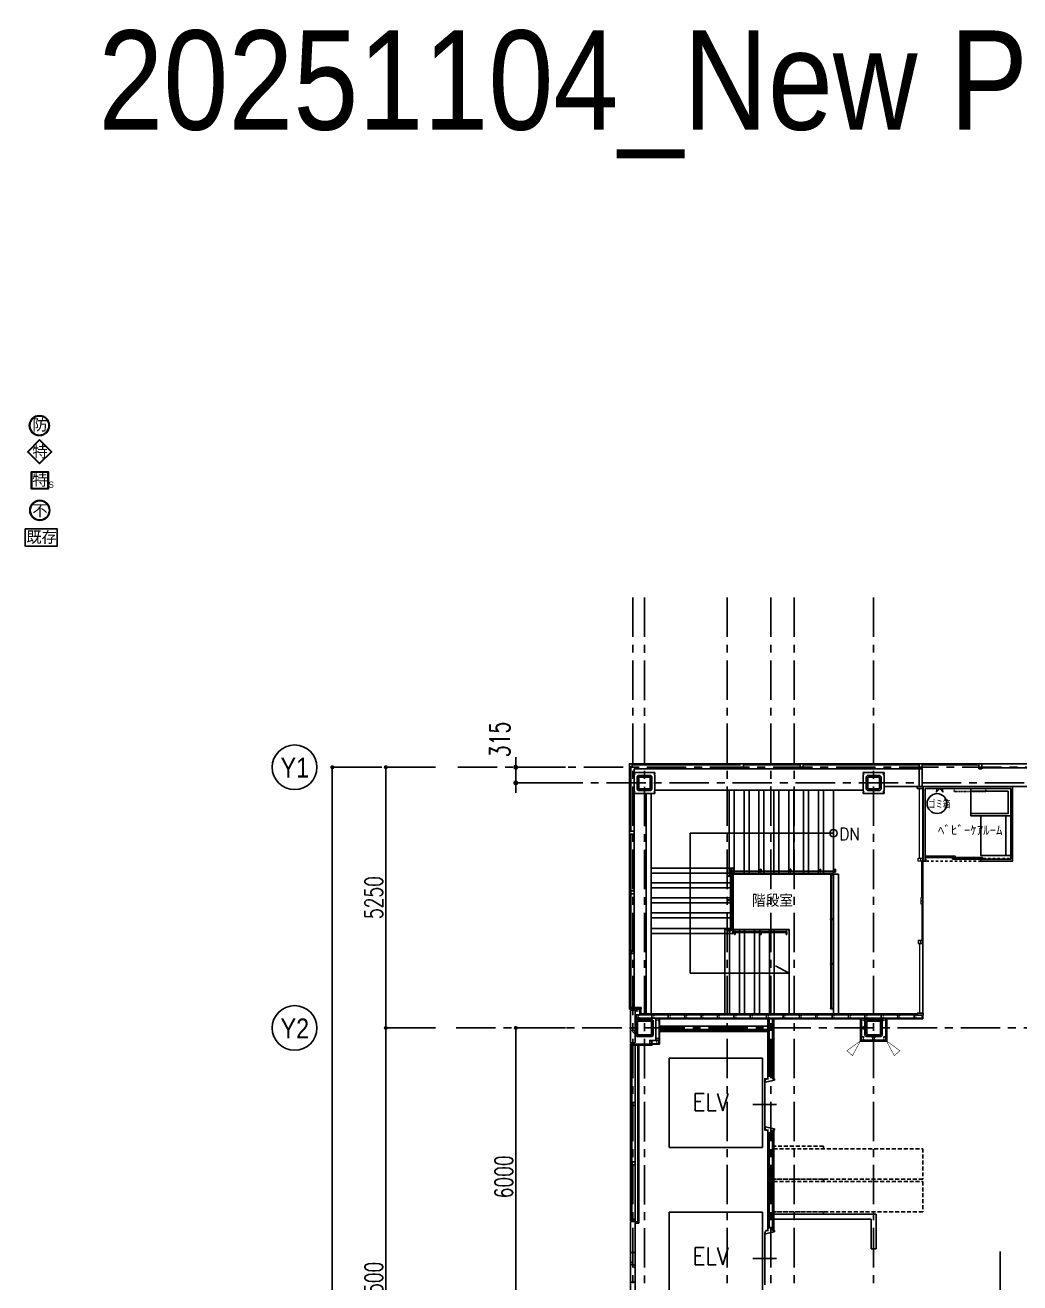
# Model space of a CAD drawing. Extents: x -119186 to 98821, y 1814 to 147180.
# Drawn here: x -1379 to 18654, y 37548 to 62880 of the extents above; entities that cross this region are included whole.
import ezdxf
from ezdxf.enums import TextEntityAlignment as Align

# ---------------------------------------------------------------- set-up
doc = ezdxf.new("R2010")
doc.units = 0
doc.header["$LTSCALE"] = 12.7
doc.header["$MEASUREMENT"] = 0
doc.header["$PDMODE"] = 1
doc.header["$PDSIZE"] = -2
for name, pattern in [('CENTER', [2, 1.25, -0.25, 0.25, -0.25]), ('DASHED1', [2.5, 1.25, -1.25]), ('HIDDEN2', [0.1875, 0.125, -0.0625])]:
    doc.linetypes.add(name, pattern=pattern)
doc.layers.get('0').update_dxf_attribs({"linetype": 'CONTINUOUS'})
doc.layers.get('DEFPOINTS').update_dxf_attribs({"color": 1, "linetype": 'CONTINUOUS'})
for name, color, linetype in [('80_SHELL_TEXT', 7, 'CONTINUOUS'), ('A_内装凡例', 7, 'CONTINUOUS'), ('A_寸法', 9, 'CONTINUOUS'), ('A_建築', 8, 'CONTINUOUS'), ('A_建築（下図）', 8, 'CONTINUOUS'), ('A_建築（什器）', 8, 'CONTINUOUS'), ('A_建築（新設・仕上げ）', 2, 'CONTINUOUS'), ('A_建築（軽鉄下地）', 8, 'CONTINUOUS'), ('A_記述', 3, 'CONTINUOUS'), ('A_通り芯', 8, 'CENTER'), ('A_通り記号', 2, 'CENTER'), ('G0-MOJI', 7, 'CONTINUOUS'), ('ZZ-OBJE', 3, 'CONTINUOUS')]:
    doc.layers.add(name, color=color, linetype=linetype)
doc.styles.add('Dim', font='simplex.shx', dxfattribs={"width": 0.7, "bigfont": 'extfont2.shx'})
doc.styles.add('ROMANS', font='romans.shx', dxfattribs={"bigfont": 'bigfont.shx'})
doc.styles.get("Standard").update_dxf_attribs({"font": 'txt', "bigfont": 'BIGFONT.SHX'})
doc.styles.add('Standard-A', font='romans.shx', dxfattribs={"bigfont": 'extfont2.shx'})
doc.styles.add('スタイル1', font='MS PGothic.ttf')
doc.styles.add('丸ゴチック', font='HGRSMP.TTF')
doc.dimstyles.new('1-200', dxfattribs={"dimscale": 200, "dimtxt": 3, "dimasz": 1, "dimexe": 1, "dimexo": 1, "dimgap": 1, "dimtad": 1, "dimdec": 0, "dimtxsty": 'Dim', "dimblk": 'DOT', "dimcen": 2.5, "dimadec": 0, "dimazin": 0, "dimtfac": 1, "dimtdec": 0, "dimtix": 1, "dimtmove": 2, "dimatfit": 3, "dimldrblk": '引出線', "dimfxl": 1, "dimlwd": -1, "dimlwe": -1, "dimarcsym": 0})

# ---------------------------------------------------------------- blocks, each defined once
blk = doc.blocks.new('_Dot')
at = {"color": 0, "linetype": 'ByBlock', "lineweight": -2}
blk.add_line((-0.5, 0), (-1, 0), dxfattribs=at)
at = {"color": 0, "linetype": 'ByBlock', "const_width": 0.5}
blk.add_lwpolyline([(-0.25, 0, 1), (0.25, 0, 1)], format="xyb", close=True, dxfattribs=at)
blk = doc.blocks.new('*D7')
at = {"layer": 'A_寸法', "color": 0, "transparency": 16777216}
for p, q in [((6884, 42683), (5884, 42683)), ((5884, 32263), (5884, 42603)), ((6884, 32183), (5884, 32183))]:
    blk.add_line(p, q, dxfattribs=at)
at = {"layer": 'DEFPOINTS', "color": 0, "transparency": 16777216}
for p in [(5884, 42683), (6884, 42683), (6884, 32183)]:
    blk.add_point(p, dxfattribs=at)
at = {"layer": 'A_寸法', "color": 0, "transparency": 16777216, "xscale": 80, "yscale": 80, "zscale": 80}
for p, rotation in [((5884, 42683), 90), ((5884, 32183), 270)]:
    blk.add_blockref('_Dot', p, dxfattribs=dict(at, rotation=rotation))
at = {"layer": 'A_寸法', "color": 0, "transparency": 16777216, "insert": (5644, 37433), "char_height": 360, "attachment_point": 5, "rotation": 90, "style": 'Dim'}
blk.add_mtext('10500', dxfattribs=at)
blk = doc.blocks.new('引出線')
at = {"color": 0, "linetype": 'ByBlock'}
for points in [[(0, 0), (-1.96, -0.4)], [(-1, 0), (0, 0)]]:
    blk.add_lwpolyline(points, dxfattribs=at)
blk = doc.blocks.new('*D8')
at = {"layer": 'A_寸法', "color": 0, "transparency": 16777216}
for p, q in [((6884, 47933), (5884, 47933)), ((5884, 47853), (5884, 42763)), ((6884, 42683), (5884, 42683))]:
    blk.add_line(p, q, dxfattribs=at)
at = {"layer": 'DEFPOINTS', "color": 0, "transparency": 16777216}
for p in [(6884, 47933), (5884, 42683), (6884, 42683)]:
    blk.add_point(p, dxfattribs=at)
at = {"layer": 'A_寸法', "color": 0, "transparency": 16777216, "xscale": 80, "yscale": 80, "zscale": 80}
for p, rotation in [((5884, 47933), 90), ((5884, 42683), 270)]:
    blk.add_blockref('_Dot', p, dxfattribs=dict(at, rotation=rotation))
at = {"layer": 'A_寸法', "color": 0, "transparency": 16777216, "insert": (5644, 45308), "char_height": 360, "attachment_point": 5, "rotation": 90, "style": 'Dim'}
blk.add_mtext('5250', dxfattribs=at)
blk = doc.blocks.new('*D9')
at = {"layer": 'A_寸法', "color": 0, "transparency": 16777216}
for p, q in [((5807, 47933), (4807, 47933)), ((4807, 47853), (4807, 21013)), ((5807, 20933), (4807, 20933))]:
    blk.add_line(p, q, dxfattribs=at)
at = {"layer": 'DEFPOINTS', "color": 0, "transparency": 16777216}
for p in [(5807, 47933), (4807, 20933), (5807, 20933)]:
    blk.add_point(p, dxfattribs=at)
at = {"layer": 'A_寸法', "color": 0, "transparency": 16777216, "xscale": 80, "yscale": 80, "zscale": 80}
for p, rotation in [((4807, 47933), 90), ((4807, 20933), 270)]:
    blk.add_blockref('_Dot', p, dxfattribs=dict(at, rotation=rotation))
at = {"layer": 'A_寸法', "color": 0, "transparency": 16777216, "insert": (4567, 34433), "char_height": 360, "attachment_point": 5, "rotation": 90, "style": 'Dim'}
blk.add_mtext('27000', dxfattribs=at)
blk = doc.blocks.new('*D10')
at = {"layer": 'A_寸法', "color": 0, "transparency": 16777216}
for p, q in [((9502, 42683), (8502, 42683)), ((8502, 36763), (8502, 42603)), ((9524, 36683), (8502, 36683))]:
    blk.add_line(p, q, dxfattribs=at)
at = {"layer": 'DEFPOINTS', "color": 0, "transparency": 16777216}
for p in [(8502, 42683), (9502, 42683), (9524, 36683)]:
    blk.add_point(p, dxfattribs=at)
at = {"layer": 'A_寸法', "color": 0, "transparency": 16777216, "xscale": 80, "yscale": 80, "zscale": 80}
for p, rotation in [((8502, 42683), 90), ((8502, 36683), 270)]:
    blk.add_blockref('_Dot', p, dxfattribs=dict(at, rotation=rotation))
at = {"layer": 'A_寸法', "color": 0, "transparency": 16777216, "insert": (8262, 39683), "char_height": 360, "attachment_point": 5, "rotation": 90, "style": 'Dim'}
blk.add_mtext('6000', dxfattribs=at)
blk = doc.blocks.new('*D11')
at = {"layer": 'A_寸法', "color": 0, "transparency": 16777216}
for p, q in [((8502, 48033), (8502, 48133)), ((9502, 47933), (8502, 47933)), ((8502, 47933), (8502, 47618)), ((9502, 47618), (8502, 47618)), ((8502, 47518), (8502, 47418))]:
    blk.add_line(p, q, dxfattribs=at)
at = {"layer": 'DEFPOINTS', "color": 0, "transparency": 16777216}
for p in [(9502, 47933), (8502, 47618), (9502, 47618)]:
    blk.add_point(p, dxfattribs=at)
at = {"layer": 'A_寸法', "color": 0, "transparency": 16777216, "xscale": 100, "yscale": 100, "zscale": 100}
for p, rotation in [((8502, 47933), 270), ((8502, 47618), 90)]:
    blk.add_blockref('_Dot', p, dxfattribs=dict(at, rotation=rotation))
at = {"layer": 'A_寸法', "color": 0, "transparency": 16777216, "insert": (8182, 48491), "char_height": 400, "attachment_point": 5, "rotation": 90, "style": 'Dim'}
blk.add_mtext('315', dxfattribs=at)

msp = doc.modelspace()

# ---------------------------------------------------------------- linework, layer by layer
at = {"layer": 'A_内装凡例', "color": 150, "true_color": 0x007fff, "const_width": 45.71}
msp.add_lwpolyline([(15969.13, 42867.64), (15969.13, 42422.64), (15449.13, 42422.64), (15449.13, 42867.64)], dxfattribs=at)
at = {"layer": 'A_内装凡例', "color": 1, "true_color": 0xff0000, "const_width": 10.29}
for points in [[(15444.74, 42422.64), (15170.16, 42223.56), (15282.97, 42124.55), (15444.74, 42422.64)], [(15964.74, 42422.64), (16239.31, 42223.56), (16126.5, 42124.55), (15964.74, 42422.64)]]:
    msp.add_lwpolyline(points, dxfattribs=at)
at = {"layer": 'A_建築', "color": 8, "lineweight": 13}
for points in [[(16634.11, 46102.67), (16634.11, 47507.64)], [(16678.1, 45302.64), (16678.1, 46042.66)], [(16678.1, 45182.66), (16678.1, 44442.64)], [(16634.11, 44382.67), (16634.11, 42977.66)]]:
    msp.add_lwpolyline(points, dxfattribs=at)
at = {"layer": 'A_建築', "color": 8, "lineweight": 25}
msp.add_lwpolyline([(16699.13, 42977.66), (16699.13, 47507.64)], dxfattribs=at)
at = {"layer": 'A_建築', "color": 8, "lineweight": 13}
for points in [[(16609.13, 46102.67), (16650.62, 46102.67), (16650.62, 46042.66), (16609.13, 46042.66)], [(16657.11, 46102.67), (16699.13, 46102.67), (16699.13, 46042.66), (16657.11, 46042.66)], [(16699.13, 45182.66), (16699.13, 45242.67), (16657.11, 45242.67), (16699.13, 45242.67), (16699.13, 45302.64), (16657.11, 45302.64), (16657.11, 45242.67), (16657.11, 45182.66)], [(16609.13, 44382.67), (16650.62, 44382.67), (16650.62, 44442.64), (16609.13, 44442.64)], [(16657.11, 44382.67), (16699.13, 44382.67), (16699.13, 44442.64), (16657.11, 44442.64)]]:
    msp.add_lwpolyline(points, close=True, dxfattribs=at)
at = {"layer": 'A_建築', "color": 8}
msp.add_arc((16709.14, 45339.06), 0.5, 90, 180, dxfattribs=at)
at = {"layer": 'A_建築（下図）', "color": 8, "linetype": 'Continuous'}
for p, q in [((58959.13, 48002.64), (10789.13, 48002.64)), ((10789.13, 43092.64), (10789.13, 48002.64)), ((10819.13, 46642.64), (10819.13, 47942.64)), ((13029.13, 47982.64), (10849.13, 47982.64)), ((14229.13, 47902.64), (10889.13, 47902.64)), ((10889.13, 47827.64), (10889.13, 47902.64)), ((13089.13, 48002.64), (13029.13, 48002.64)), ((13089.13, 47902.64), (13029.13, 47902.64)), ((13089.13, 47902.64), (13089.13, 48002.64)), ((13089.13, 47902.64), (13089.13, 48002.64)), ((14229.13, 47982.64), (13089.13, 47982.64)), ((14289.13, 48002.64), (14229.13, 48002.64)), ((14229.13, 47902.64), (14229.13, 48002.64)), ((14289.13, 47902.64), (14229.13, 47902.64)), ((14289.13, 47902.64), (14289.13, 48002.64)), ((14289.13, 47902.64), (14289.13, 48002.64)), ((16629.13, 47982.64), (14289.13, 47982.64)), ((16629.13, 47902.64), (14289.13, 47902.64)), ((16689.13, 48002.64), (16629.13, 48002.64)), ((16629.13, 47902.64), (16629.13, 48002.64)), ((16689.13, 47902.64), (16629.13, 47902.64)), ((16629.13, 47902.64), (16629.13, 47542.64)), ((16689.13, 47902.64), (16689.13, 48002.64)), ((16689.13, 47902.64), (16689.13, 48002.64)), ((17829.13, 47982.64), (16689.13, 47982.64)), ((16689.13, 47902.64), (16689.13, 47542.64)), ((17889.13, 48002.64), (17829.13, 48002.64)), ((17829.13, 47902.64), (17829.13, 48002.64)), ((17829.13, 47972.64), (17829.13, 48002.64)), ((17829.13, 47972.64), (17829.13, 48002.64)), ((17829.13, 48002.64), (17829.13, 47972.64)), ((17889.13, 47902.64), (17829.13, 47902.64)), ((17889.13, 47902.64), (17889.13, 48002.64)), ((17889.13, 47902.64), (17889.13, 48002.64)), ((20229.13, 47922.64), (17889.13, 47922.64)), ((10884.33, 47802.64), (10884.33, 47827.64)), ((11304.33, 47827.64), (10884.33, 47827.64)), ((10899.33, 47802.64), (10884.33, 47802.64)), ((10884.33, 47447.64), (10884.33, 47787.64)), ((10899.33, 47787.64), (10884.33, 47787.64)), ((10899.33, 47787.64), (10899.33, 47802.64)), ((11304.33, 47802.64), (11289.33, 47802.64)), ((11289.33, 47787.64), (11289.33, 47802.64)), ((11304.33, 47787.64), (11289.33, 47787.64)), ((11304.33, 47802.64), (11304.33, 47827.64)), ((11304.33, 47447.64), (11304.33, 47787.64)), ((15499.13, 47802.64), (15499.13, 47827.64)), ((15919.13, 47827.64), (15499.13, 47827.64)), ((15514.13, 47802.64), (15499.13, 47802.64)), ((15499.13, 47447.64), (15499.13, 47787.64)), ((15514.13, 47787.64), (15499.13, 47787.64)), ((15514.13, 47787.64), (15514.13, 47802.64)), ((15919.13, 47802.64), (15904.13, 47802.64)), ((15904.13, 47787.64), (15904.13, 47802.64)), ((15919.13, 47787.64), (15904.13, 47787.64)), ((15919.13, 47802.64), (15919.13, 47827.64)), ((15919.13, 47447.64), (15919.13, 47787.64)), ((10899.33, 47447.64), (10884.33, 47447.64)), ((10884.33, 47407.64), (10884.33, 47432.64)), ((10899.33, 47432.64), (10884.33, 47432.64)), ((11304.33, 47407.64), (10884.33, 47407.64)), ((10889.13, 43092.64), (10889.13, 47407.64)), ((10899.33, 47447.64), (10899.33, 47432.64)), ((11229.13, 47407.64), (11229.13, 42965.14)), ((11304.33, 47447.64), (11289.33, 47447.64)), ((11289.33, 47447.64), (11289.33, 47432.64)), ((11304.33, 47432.64), (11289.33, 47432.64)), ((11294.13, 47472.64), (15499.13, 47472.64)), ((11304.33, 47407.64), (11304.33, 47432.64)), ((12799.13, 45778.64), (12799.13, 47472.64)), ((13099.13, 45778.64), (13099.13, 47472.64)), ((13399.13, 45778.64), (13399.13, 47472.64)), ((13699.13, 45778.64), (13699.13, 47472.64)), ((13999.13, 45778.64), (13999.13, 47472.64)), ((14299.13, 45778.64), (14299.13, 47472.64)), ((14599.13, 45778.64), (14599.13, 47472.64)), ((14899.13, 42965.14), (14899.13, 47472.64)), ((15514.13, 47447.64), (15499.13, 47447.64)), ((15499.13, 47407.64), (15499.13, 47432.64)), ((15514.13, 47432.64), (15499.13, 47432.64)), ((15919.13, 47407.64), (15499.13, 47407.64)), ((15514.13, 47447.64), (15514.13, 47432.64)), ((15919.13, 47447.64), (15904.13, 47447.64)), ((15904.13, 47447.64), (15904.13, 47432.64)), ((15919.13, 47432.64), (15904.13, 47432.64)), ((15919.13, 47542.64), (16589.13, 47542.64)), ((15919.13, 47407.64), (15919.13, 47432.64)), ((16589.13, 47507.64), (16589.13, 47542.64)), ((16589.13, 47542.64), (16709.13, 47542.64)), ((16709.13, 47507.64), (16589.13, 47507.64)), ((16649.13, 47542.64), (16691.13, 47542.64)), ((16709.13, 47542.64), (16709.13, 47507.64)), ((16709.13, 47542.64), (22559.13, 47542.64)), ((10789.13, 46642.64), (10789.13, 46582.64)), ((10889.13, 46642.64), (10789.13, 46642.64)), ((10889.13, 46642.64), (10789.13, 46642.64)), ((10889.13, 46642.64), (10889.13, 46582.64)), ((10889.13, 46582.64), (10789.13, 46582.64)), ((10819.13, 43092.64), (10819.13, 46582.64)), ((12829.13, 45878.64), (12841.13, 45878.64)), ((12829.13, 45818.64), (12829.13, 45878.64)), ((12841.13, 45818.64), (12841.13, 45878.64)), ((13429.13, 45878.64), (13441.13, 45878.64)), ((13429.13, 45818.64), (13429.13, 45878.64)), ((13441.13, 45818.64), (13441.13, 45878.64)), ((14029.13, 45878.64), (14041.13, 45878.64)), ((14029.13, 45818.64), (14029.13, 45878.64)), ((14041.13, 45818.64), (14041.13, 45878.64)), ((14629.13, 45878.64), (14641.13, 45878.64)), ((14629.13, 45818.64), (14629.13, 45878.64)), ((14641.13, 45818.64), (14641.13, 45878.64)), ((14929.13, 45878.64), (14941.13, 45878.64)), ((14929.13, 45818.64), (14929.13, 45878.64)), ((14941.13, 45818.64), (14941.13, 45878.64)), ((12799.13, 45802.64), (11229.13, 45802.64)), ((12779.13, 45754.64), (12779.13, 45742.64)), ((12839.13, 45754.64), (12779.13, 45754.64)), ((12839.13, 45742.64), (12779.13, 45742.64)), ((12799.13, 45784.64), (14899.13, 45784.64)), ((12799.13, 45778.64), (14899.13, 45778.64)), ((12829.13, 45818.64), (12841.13, 45818.64)), ((12829.13, 45742.64), (12829.13, 44647.14)), ((12839.13, 45754.64), (12839.13, 45742.64)), ((12839.13, 45742.64), (12839.13, 44647.14)), ((13429.13, 45838.64), (12841.13, 45838.64)), ((13429.13, 45828.64), (12841.13, 45828.64)), ((12873.13, 45778.64), (12873.13, 44585.14)), ((12879.13, 45778.64), (12879.13, 44585.14)), ((13429.13, 45818.64), (13441.13, 45818.64)), ((14029.13, 45838.64), (13441.13, 45838.64)), ((14029.13, 45828.64), (13441.13, 45828.64)), ((14029.13, 45818.64), (14041.13, 45818.64)), ((14629.13, 45838.64), (14041.13, 45838.64)), ((14629.13, 45828.64), (14041.13, 45828.64)), ((14629.13, 45818.64), (14641.13, 45818.64)), ((14929.13, 45838.64), (14641.13, 45838.64)), ((14929.13, 45828.64), (14641.13, 45828.64)), ((14839.13, 45777.14), (14839.13, 45765.14)), ((14839.13, 45777.14), (14899.13, 45777.14)), ((14839.13, 45765.14), (14899.13, 45765.14)), ((14849.13, 44877.14), (14849.13, 45765.14)), ((14859.13, 44877.14), (14859.13, 45765.14)), ((14899.13, 45777.14), (14899.13, 45765.14)), ((14929.13, 45818.64), (14941.13, 45818.64)), ((10789.13, 45442.64), (10789.13, 45382.64)), ((10889.13, 45442.64), (10789.13, 45442.64)), ((10889.13, 45442.64), (10789.13, 45442.64)), ((10889.13, 45382.64), (10789.13, 45382.64)), ((10889.13, 45442.64), (10889.13, 45382.64)), ((12873.13, 45502.64), (11229.13, 45502.64)), ((12879.13, 45202.64), (11229.13, 45202.64)), ((12779.13, 45264.64), (12779.13, 45252.64)), ((12839.13, 45264.64), (12779.13, 45264.64)), ((12839.13, 45252.64), (12779.13, 45252.64)), ((12839.13, 45264.64), (12839.13, 45252.64)), ((12879.13, 44902.64), (11229.13, 44902.64)), ((14839.13, 44877.14), (14839.13, 44865.14)), ((14839.13, 44877.14), (14899.13, 44877.14)), ((14839.13, 44865.14), (14899.13, 44865.14)), ((14849.13, 43977.14), (14849.13, 44865.14)), ((14859.13, 43977.14), (14859.13, 44865.14)), ((14899.13, 44877.14), (14899.13, 44865.14)), ((12879.13, 44585.14), (11239.13, 44585.14)), ((12779.13, 44647.14), (12779.13, 44635.14)), ((12839.13, 44647.14), (12779.13, 44647.14)), ((12839.13, 44635.14), (12779.13, 44635.14)), ((12809.13, 44585.14), (12809.13, 42965.14)), ((12839.13, 44647.14), (12839.13, 44635.14)), ((12879.13, 44665.14), (14009.13, 44665.14)), ((12879.13, 44659.14), (14009.13, 44659.14)), ((12921.13, 44625.14), (12909.13, 44625.14)), ((12909.13, 44625.14), (12909.13, 44565.14)), ((12921.13, 44625.14), (12921.13, 44565.14)), ((13429.13, 44615.14), (12921.13, 44615.14)), ((13429.13, 44605.14), (12921.13, 44605.14)), ((13109.13, 44665.14), (13109.13, 42965.14)), ((13409.13, 44665.14), (13409.13, 42965.14)), ((13429.13, 44625.14), (13441.13, 44625.14)), ((13429.13, 44625.14), (13429.13, 44565.14)), ((13441.13, 44625.14), (13441.13, 44565.14)), ((13947.13, 44615.14), (13441.13, 44615.14)), ((13947.13, 44605.14), (13441.13, 44605.14)), ((13709.13, 44665.14), (13709.13, 42965.14)), ((13947.13, 44625.14), (13959.13, 44625.14)), ((13947.13, 44625.14), (13947.13, 44565.14)), ((13959.13, 44625.14), (13959.13, 44565.14)), ((14009.13, 44665.14), (14009.13, 42965.14)), ((12921.13, 44565.14), (12909.13, 44565.14)), ((13429.13, 44565.14), (13441.13, 44565.14)), ((13947.13, 44565.14), (13959.13, 44565.14)), ((10819.13, 44242.64), (10789.13, 44242.64)), ((10819.13, 44242.64), (10789.13, 44242.64)), ((10789.13, 44242.64), (10819.13, 44242.64)), ((10789.13, 44242.64), (10789.13, 44182.64)), ((10819.13, 44182.64), (10789.13, 44182.64)), ((10819.13, 44242.64), (10819.13, 44182.64)), ((10829.13, 44242.64), (10829.13, 44182.64)), ((10889.13, 44242.64), (10829.13, 44242.64)), ((10889.13, 44242.64), (10829.13, 44242.64)), ((10829.13, 44242.64), (10889.13, 44242.64)), ((10889.13, 44182.64), (10829.13, 44182.64)), ((10889.13, 44242.64), (10889.13, 44182.64)), ((14839.13, 43977.14), (14839.13, 43965.14)), ((14839.13, 43977.14), (14899.13, 43977.14)), ((14839.13, 43965.14), (14899.13, 43965.14)), ((14849.13, 43077.14), (14849.13, 43965.14)), ((14859.13, 43077.14), (14859.13, 43965.14)), ((14899.13, 43977.14), (14899.13, 43965.14)), ((10789.13, 43057.64), (10789.13, 43092.64)), ((10889.13, 43092.64), (10789.13, 43092.64)), ((10819.13, 43092.64), (10789.13, 43092.64)), ((10819.13, 43092.64), (10789.13, 43092.64)), ((10789.13, 43092.64), (10819.13, 43092.64)), ((10889.13, 43057.64), (10889.13, 43092.64)), ((10889.13, 43092.64), (11029.13, 43092.64)), ((10889.13, 43067.64), (11029.13, 43067.64)), ((10999.13, 42945.14), (10999.13, 43067.64)), ((11007.13, 42945.14), (11007.13, 43067.64)), ((11019.13, 42965.14), (11019.13, 43067.64)), ((11029.13, 43067.64), (11029.13, 43092.64)), ((14839.13, 43077.14), (14839.13, 43065.14)), ((14839.13, 43077.14), (14899.13, 43077.14)), ((14839.13, 43065.14), (14899.13, 43065.14)), ((14899.13, 43077.14), (14899.13, 43065.14)), ((10889.13, 43057.64), (10789.13, 43057.64)), ((10889.13, 43057.64), (10789.13, 43057.64)), ((10809.13, 43034.64), (10817.13, 43042.64)), ((10809.13, 42390.64), (10809.13, 43034.64)), ((10817.13, 43042.64), (10901.13, 43042.64)), ((10901.13, 43042.64), (10909.13, 43034.64)), ((10909.13, 42390.64), (10909.13, 43034.64)), ((16589.13, 42945.14), (10909.13, 42945.14)), ((16686.63, 42880.14), (10909.13, 42880.14)), ((16589.13, 42953.14), (11007.13, 42953.14)), ((16589.13, 42965.14), (11019.13, 42965.14)), ((11321.63, 42430.14), (11321.63, 42880.14)), ((11386.63, 42365.14), (11386.63, 42880.14)), ((11399.13, 42352.64), (11399.13, 42867.64)), ((15449.13, 42867.64), (11399.13, 42867.64)), ((15449.13, 42422.64), (15449.13, 42867.64)), ((15461.63, 42500.14), (15461.63, 42880.14)), ((15956.63, 42880.14), (15956.63, 42435.14)), ((15969.13, 42867.64), (15969.13, 42422.64)), ((15969.13, 42867.64), (16699.13, 42867.64)), ((16589.13, 42942.64), (16589.13, 42977.64)), ((16589.13, 42977.64), (16709.13, 42977.64)), ((16709.13, 42942.64), (16589.13, 42942.64)), ((16686.63, 42880.14), (16686.63, 42942.64)), ((16699.13, 42867.64), (16699.13, 42942.64)), ((16709.13, 42977.64), (16709.13, 42942.64)), ((10809.13, 42701.46), (10909.13, 42601.46)), ((10809.13, 42657.13), (10909.13, 42557.13)), ((10809.13, 42390.64), (10817.13, 42382.64)), ((10809.13, 42367.64), (10809.13, 42332.64)), ((10909.13, 42367.64), (10809.13, 42367.64)), ((10909.13, 42332.64), (10809.13, 42332.64)), ((10909.13, 42332.64), (10809.13, 42332.64)), ((10809.13, 42332.64), (10809.13, 38832.64)), ((10817.13, 42382.64), (10901.13, 42382.64)), ((10839.13, 38832.64), (10839.13, 42332.64)), ((10901.13, 42382.64), (10909.13, 42390.64)), ((10909.13, 42367.64), (10909.13, 42332.64)), ((11249.13, 42352.64), (10909.13, 42352.64)), ((11249.13, 42332.64), (10909.13, 42332.64)), ((10909.13, 42332.64), (10909.13, 38832.64)), ((11321.63, 42430.14), (11201.75, 42430.14)), ((11201.75, 42365.14), (11201.75, 42430.14)), ((11386.63, 42365.14), (11201.75, 42365.14)), ((11201.75, 42352.64), (11201.75, 42365.14)), ((11399.13, 42352.64), (11201.75, 42352.64)), ((11249.13, 42332.64), (11249.13, 42352.64)), ((15969.13, 42422.64), (15449.13, 42422.64)), ((15956.63, 42435.14), (15461.63, 42435.14)), ((11593.21, 42074.78), (13468.21, 42074.78)), ((11593.21, 40274.78), (11593.21, 42074.78)), ((13468.21, 42074.78), (13468.21, 40274.78)), ((13519.21, 41668.78), (13519.21, 40614.78)), ((10809.13, 41182.64), (10809.13, 41122.64)), ((10909.13, 41182.64), (10809.13, 41182.64)), ((10909.13, 41182.64), (10809.13, 41182.64)), ((10809.13, 41182.64), (10809.13, 41122.64)), ((10909.13, 41182.64), (10809.13, 41182.64)), ((10909.13, 41182.64), (10809.13, 41182.64)), ((10909.13, 41122.64), (10809.13, 41122.64)), ((10909.13, 41122.64), (10809.13, 41122.64)), ((10909.13, 41182.64), (10909.13, 41122.64)), ((10909.13, 41182.64), (10909.13, 41122.64)), ((13273.21, 41141.78), (13753.21, 41141.78)), ((13468.21, 40274.78), (11593.21, 40274.78)), ((10839.13, 39982.64), (10809.13, 39982.64)), ((10839.13, 39982.64), (10809.13, 39982.64)), ((10809.13, 39982.64), (10839.13, 39982.64)), ((10809.13, 39982.64), (10809.13, 39922.64)), ((10839.13, 39922.64), (10809.13, 39922.64)), ((10839.13, 39982.64), (10839.13, 39922.64)), ((10849.13, 39982.64), (10849.13, 39922.64)), ((10909.13, 39982.64), (10849.13, 39982.64)), ((10909.13, 39982.64), (10849.13, 39982.64)), ((10849.13, 39982.64), (10909.13, 39982.64)), ((10909.13, 39922.64), (10849.13, 39922.64)), ((10909.13, 39982.64), (10909.13, 39922.64)), ((10809.13, 38797.64), (10809.13, 38832.64)), ((10909.13, 38832.64), (10809.13, 38832.64)), ((10909.13, 38797.64), (10809.13, 38797.64)), ((10809.13, 38774.64), (10817.13, 38782.64)), ((10809.13, 20890.85), (10809.13, 38774.64)), ((10817.13, 38782.64), (10901.13, 38782.64)), ((10901.13, 38782.64), (10909.13, 38774.64)), ((10909.13, 38797.64), (10909.13, 38832.64)), ((10909.13, 20983.14), (10909.13, 38774.64)), ((11593.21, 38970.64), (13468.21, 38970.64)), ((11593.21, 37170.64), (11593.21, 38970.64)), ((13468.21, 38970.64), (13468.21, 37170.64)), ((13519.21, 38564.64), (13519.21, 37510.64)), ((10908.78, 38158.88), (10808.78, 38158.88)), ((13273.21, 38037.64), (13753.21, 38037.64)), ((10809.13, 37982.32), (10909.13, 37882.32)), ((10809.13, 37938), (10909.13, 37838)), ((10908.78, 37558.88), (10808.78, 37558.88))]:
    msp.add_line(p, q, dxfattribs=at)
at = {"layer": 'A_建築（下図）', "color": 8}
for p, q in [((11129.13, 47407.64), (11129.13, 42965.14)), ((12899.13, 45802.64), (12899.13, 47472.64)), ((13199.13, 45778.64), (13199.13, 47472.64)), ((13499.13, 45778.64), (13499.13, 47472.64)), ((13799.13, 45778.64), (13799.13, 47472.64)), ((14099.13, 45778.64), (14099.13, 47472.64)), ((14399.13, 45778.64), (14399.13, 47472.64)), ((14699.13, 45778.64), (14699.13, 47472.64)), ((12879.13, 45902.64), (11229.13, 45902.64)), ((12879.13, 45778.64), (12879.13, 45902.64)), ((12873.13, 45602.64), (11229.13, 45602.64)), ((12799.13, 45802.64), (12899.13, 45802.64)), ((14899.13, 45778.64), (14999.13, 45778.64)), ((14999.13, 42965.14), (14999.13, 45778.64)), ((12879.13, 45302.64), (11229.13, 45302.64)), ((12879.13, 45002.64), (11229.13, 45002.64)), ((12809.13, 44685.14), (11239.13, 44685.14)), ((12709.13, 44665.14), (12709.13, 42965.14)), ((12879.13, 44665.14), (12709.13, 44665.14)), ((12809.13, 44685.14), (12809.13, 44585.14)), ((13009.13, 44665.14), (13009.13, 42965.14)), ((13309.13, 44665.14), (13309.13, 42965.14)), ((13609.13, 44665.14), (13609.13, 42965.14))]:
    msp.add_line(p, q, dxfattribs=at)
at = {"layer": 'A_建築（下図）', "color": 8, "linetype": 'Continuous', "flags": 128}
for points in [[(10849.13, 47942.64), (10789.13, 47942.64), (10789.13, 48002.64), (10849.13, 48002.64), (10849.13, 47942.64)], [(10986.33, 47492.64), (11202.33, 47492.64), (11219.33, 47509.64), (11219.33, 47725.64), (11202.33, 47742.64), (10986.33, 47742.64), (10969.33, 47725.64), (10969.33, 47509.64), (10986.33, 47492.64)], [(10986.33, 47501.64), (11202.33, 47501.64), (11210.33, 47509.64), (11210.33, 47725.64), (11202.33, 47733.64), (10986.33, 47733.64), (10978.33, 47725.64), (10978.33, 47509.64), (10986.33, 47501.64)], [(15601.13, 47492.64), (15817.13, 47492.64), (15834.13, 47509.64), (15834.13, 47725.64), (15817.13, 47742.64), (15601.13, 47742.64), (15584.13, 47725.64), (15584.13, 47509.64), (15601.13, 47492.64)], [(15601.13, 47501.64), (15817.13, 47501.64), (15825.13, 47509.64), (15825.13, 47725.64), (15817.13, 47733.64), (15601.13, 47733.64), (15593.13, 47725.64), (15593.13, 47509.64), (15601.13, 47501.64)], [(11227.33, 42532.64), (10961.33, 42532.64), (10944.33, 42549.64), (10944.33, 42815.64), (10961.33, 42832.64), (11227.33, 42832.64), (11244.33, 42815.64), (11244.33, 42549.64), (11227.33, 42532.64)], [(11227.33, 42544.64), (10961.33, 42544.64), (10956.33, 42549.64), (10956.33, 42815.64), (10961.33, 42820.64), (11227.33, 42820.64), (11232.33, 42815.64), (11232.33, 42549.64), (11227.33, 42544.64)], [(15842.13, 42532.64), (15576.13, 42532.64), (15559.13, 42549.64), (15559.13, 42815.64), (15576.13, 42832.64), (15842.13, 42832.64), (15859.13, 42815.64), (15859.13, 42549.64), (15842.13, 42532.64)], [(15842.13, 42532.64), (15576.13, 42532.64), (15559.13, 42549.64), (15559.13, 42815.64), (15576.13, 42832.64), (15842.13, 42832.64), (15859.13, 42815.64), (15859.13, 42549.64), (15842.13, 42532.64)], [(15842.13, 42532.64), (15576.13, 42532.64), (15559.13, 42549.64), (15559.13, 42815.64), (15576.13, 42832.64), (15842.13, 42832.64), (15859.13, 42815.64), (15859.13, 42549.64), (15842.13, 42532.64)], [(15842.13, 42544.64), (15576.13, 42544.64), (15571.13, 42549.64), (15571.13, 42815.64), (15576.13, 42820.64), (15842.13, 42820.64), (15847.13, 42815.64), (15847.13, 42549.64), (15842.13, 42544.64)], [(15842.13, 42544.64), (15576.13, 42544.64), (15571.13, 42549.64), (15571.13, 42815.64), (15576.13, 42820.64), (15842.13, 42820.64), (15847.13, 42815.64), (15847.13, 42549.64), (15842.13, 42544.64)], [(15842.13, 42544.64), (15576.13, 42544.64), (15571.13, 42549.64), (15571.13, 42815.64), (15576.13, 42820.64), (15842.13, 42820.64), (15847.13, 42815.64), (15847.13, 42549.64), (15842.13, 42544.64)]]:
    msp.add_lwpolyline(points, close=True, dxfattribs=at)
at = {"layer": 'A_建築（下図）', "color": 8, "flags": 128}
for points in [[(10969.33, 47467.64), (11219.33, 47467.64), (11244.33, 47492.64), (11244.33, 47742.64), (11219.33, 47767.64), (10969.33, 47767.64), (10944.33, 47742.64), (10944.33, 47492.64), (10969.33, 47467.64)], [(15584.13, 47467.64), (15834.13, 47467.64), (15859.13, 47492.64), (15859.13, 47742.64), (15834.13, 47767.64), (15584.13, 47767.64), (15559.13, 47742.64), (15559.13, 47492.64), (15584.13, 47467.64)], [(10944.33, 42857.64), (11244.33, 42857.64), (11269.33, 42832.64), (11269.33, 42532.64), (11244.33, 42507.64), (10944.33, 42507.64), (10919.33, 42532.64), (10919.33, 42832.64), (10944.33, 42857.64)], [(15559.13, 42857.64), (15859.13, 42857.64), (15884.13, 42832.64), (15884.13, 42532.64), (15859.13, 42507.64), (15559.13, 42507.64), (15534.13, 42532.64), (15534.13, 42832.64), (15559.13, 42857.64)]]:
    msp.add_lwpolyline(points, close=True, dxfattribs=at)
at = {"layer": 'A_建築（下図）', "color": 8, "linetype": 'Continuous', "flags": 128}
for points in [[(10949.13, 43032.64), (10949.13, 43022.64), (10934.13, 43022.64), (10934.13, 43067.64), (10949.13, 43067.64), (10952.13, 43062.64), (10981.13, 43062.64), (10984.13, 43067.64), (10999.13, 43067.64), (10999.13, 43022.64), (10984.13, 43022.64), (10984.13, 43032.64)], [(10969.13, 42895.14), (10979.13, 42895.14), (10979.13, 42880.14), (10934.13, 42880.14), (10934.13, 42895.14), (10939.13, 42898.14), (10939.13, 42927.14), (10934.13, 42930.14), (10934.13, 42945.14), (10979.13, 42945.14), (10979.13, 42930.14), (10969.13, 42930.14)], [(11274.13, 42895.14), (11284.13, 42895.14), (11284.13, 42880.14), (11239.13, 42880.14), (11239.13, 42895.14), (11244.13, 42898.14), (11244.13, 42927.14), (11239.13, 42930.14), (11239.13, 42945.14), (11284.13, 42945.14), (11284.13, 42930.14), (11274.13, 42930.14)], [(11336.63, 42845.14), (11336.63, 42835.14), (11321.63, 42835.14), (11321.63, 42880.14), (11336.63, 42880.14), (11339.63, 42875.14), (11368.63, 42875.14), (11371.63, 42880.14), (11386.63, 42880.14), (11386.63, 42835.14), (11371.63, 42835.14), (11371.63, 42845.14)], [(11604.13, 42895.14), (11614.13, 42895.14), (11614.13, 42880.14), (11569.13, 42880.14), (11569.13, 42895.14), (11574.13, 42898.14), (11574.13, 42927.14), (11569.13, 42930.14), (11569.13, 42945.14), (11614.13, 42945.14), (11614.13, 42930.14), (11604.13, 42930.14)], [(11934.13, 42895.14), (11944.13, 42895.14), (11944.13, 42880.14), (11899.13, 42880.14), (11899.13, 42895.14), (11904.13, 42898.14), (11904.13, 42927.14), (11899.13, 42930.14), (11899.13, 42945.14), (11944.13, 42945.14), (11944.13, 42930.14), (11934.13, 42930.14)], [(12264.13, 42895.14), (12274.13, 42895.14), (12274.13, 42880.14), (12229.13, 42880.14), (12229.13, 42895.14), (12234.13, 42898.14), (12234.13, 42927.14), (12229.13, 42930.14), (12229.13, 42945.14), (12274.13, 42945.14), (12274.13, 42930.14), (12264.13, 42930.14)], [(12594.13, 42895.14), (12604.13, 42895.14), (12604.13, 42880.14), (12559.13, 42880.14), (12559.13, 42895.14), (12564.13, 42898.14), (12564.13, 42927.14), (12559.13, 42930.14), (12559.13, 42945.14), (12604.13, 42945.14), (12604.13, 42930.14), (12594.13, 42930.14)], [(12924.13, 42895.14), (12934.13, 42895.14), (12934.13, 42880.14), (12889.13, 42880.14), (12889.13, 42895.14), (12894.13, 42898.14), (12894.13, 42927.14), (12889.13, 42930.14), (12889.13, 42945.14), (12934.13, 42945.14), (12934.13, 42930.14), (12924.13, 42930.14)], [(13254.13, 42895.14), (13264.13, 42895.14), (13264.13, 42880.14), (13219.13, 42880.14), (13219.13, 42895.14), (13224.13, 42898.14), (13224.13, 42927.14), (13219.13, 42930.14), (13219.13, 42945.14), (13264.13, 42945.14), (13264.13, 42930.14), (13254.13, 42930.14)], [(13584.13, 42895.14), (13594.13, 42895.14), (13594.13, 42880.14), (13549.13, 42880.14), (13549.13, 42895.14), (13554.13, 42898.14), (13554.13, 42927.14), (13549.13, 42930.14), (13549.13, 42945.14), (13594.13, 42945.14), (13594.13, 42930.14), (13584.13, 42930.14)], [(13914.13, 42895.14), (13924.13, 42895.14), (13924.13, 42880.14), (13879.13, 42880.14), (13879.13, 42895.14), (13884.13, 42898.14), (13884.13, 42927.14), (13879.13, 42930.14), (13879.13, 42945.14), (13924.13, 42945.14), (13924.13, 42930.14), (13914.13, 42930.14)], [(14244.13, 42895.14), (14254.13, 42895.14), (14254.13, 42880.14), (14209.13, 42880.14), (14209.13, 42895.14), (14214.13, 42898.14), (14214.13, 42927.14), (14209.13, 42930.14), (14209.13, 42945.14), (14254.13, 42945.14), (14254.13, 42930.14), (14244.13, 42930.14)], [(14574.13, 42895.14), (14584.13, 42895.14), (14584.13, 42880.14), (14539.13, 42880.14), (14539.13, 42895.14), (14544.13, 42898.14), (14544.13, 42927.14), (14539.13, 42930.14), (14539.13, 42945.14), (14584.13, 42945.14), (14584.13, 42930.14), (14574.13, 42930.14)], [(14904.13, 42895.14), (14914.13, 42895.14), (14914.13, 42880.14), (14869.13, 42880.14), (14869.13, 42895.14), (14874.13, 42898.14), (14874.13, 42927.14), (14869.13, 42930.14), (14869.13, 42945.14), (14914.13, 42945.14), (14914.13, 42930.14), (14904.13, 42930.14)], [(15234.13, 42895.14), (15244.13, 42895.14), (15244.13, 42880.14), (15199.13, 42880.14), (15199.13, 42895.14), (15204.13, 42898.14), (15204.13, 42927.14), (15199.13, 42930.14), (15199.13, 42945.14), (15244.13, 42945.14), (15244.13, 42930.14), (15234.13, 42930.14)], [(15511.63, 42845.14), (15511.63, 42835.14), (15526.63, 42835.14), (15526.63, 42880.14), (15511.63, 42880.14), (15508.63, 42875.14), (15479.63, 42875.14), (15476.63, 42880.14), (15461.63, 42880.14), (15461.63, 42835.14), (15476.63, 42835.14), (15476.63, 42845.14)], [(15564.13, 42895.14), (15574.13, 42895.14), (15574.13, 42880.14), (15529.13, 42880.14), (15529.13, 42895.14), (15534.13, 42898.14), (15534.13, 42927.14), (15529.13, 42930.14), (15529.13, 42945.14), (15574.13, 42945.14), (15574.13, 42930.14), (15564.13, 42930.14)], [(15894.13, 42895.14), (15904.13, 42895.14), (15904.13, 42880.14), (15859.13, 42880.14), (15859.13, 42895.14), (15864.13, 42898.14), (15864.13, 42927.14), (15859.13, 42930.14), (15859.13, 42945.14), (15904.13, 42945.14), (15904.13, 42930.14), (15894.13, 42930.14)], [(15906.63, 42845.14), (15906.63, 42835.14), (15891.63, 42835.14), (15891.63, 42880.14), (15906.63, 42880.14), (15909.63, 42875.14), (15938.63, 42875.14), (15941.63, 42880.14), (15956.63, 42880.14), (15956.63, 42835.14), (15941.63, 42835.14), (15941.63, 42845.14)], [(16224.13, 42895.14), (16234.13, 42895.14), (16234.13, 42880.14), (16189.13, 42880.14), (16189.13, 42895.14), (16194.13, 42898.14), (16194.13, 42927.14), (16189.13, 42930.14), (16189.13, 42945.14), (16234.13, 42945.14), (16234.13, 42930.14), (16224.13, 42930.14)], [(16554.13, 42895.14), (16564.13, 42895.14), (16564.13, 42880.14), (16519.13, 42880.14), (16519.13, 42895.14), (16524.13, 42898.14), (16524.13, 42927.14), (16519.13, 42930.14), (16519.13, 42945.14), (16564.13, 42945.14), (16564.13, 42930.14), (16554.13, 42930.14)], [(15511.63, 42670.14), (15511.63, 42660.14), (15526.63, 42660.14), (15526.63, 42705.14), (15511.63, 42705.14), (15508.63, 42700.14), (15479.63, 42700.14), (15476.63, 42705.14), (15461.63, 42705.14), (15461.63, 42660.14), (15476.63, 42660.14), (15476.63, 42670.14)], [(11211.75, 42380.14), (11201.75, 42380.14), (11201.75, 42365.14), (11246.75, 42365.14), (11246.75, 42380.14), (11241.75, 42383.14), (11241.75, 42412.14), (11246.75, 42415.14), (11246.75, 42430.14), (11201.75, 42430.14), (11201.75, 42415.14), (11211.75, 42415.14)], [(11336.63, 42440.14), (11336.63, 42430.14), (11321.63, 42430.14), (11321.63, 42475.14), (11336.63, 42475.14), (11339.63, 42470.14), (11368.63, 42470.14), (11371.63, 42475.14), (11386.63, 42475.14), (11386.63, 42430.14), (11371.63, 42430.14), (11371.63, 42440.14)], [(11351.63, 42380.14), (11341.63, 42380.14), (11341.63, 42365.14), (11386.63, 42365.14), (11386.63, 42380.14), (11381.63, 42383.14), (11381.63, 42412.14), (11386.63, 42415.14), (11386.63, 42430.14), (11341.63, 42430.14), (11341.63, 42415.14), (11351.63, 42415.14)], [(15496.63, 42450.14), (15506.63, 42450.14), (15506.63, 42435.14), (15461.63, 42435.14), (15461.63, 42450.14), (15466.63, 42453.14), (15466.63, 42482.14), (15461.63, 42485.14), (15461.63, 42500.14), (15506.63, 42500.14), (15506.63, 42485.14), (15496.63, 42485.14)], [(15721.63, 42450.14), (15731.63, 42450.14), (15731.63, 42435.14), (15686.63, 42435.14), (15686.63, 42450.14), (15691.63, 42453.14), (15691.63, 42482.14), (15686.63, 42485.14), (15686.63, 42500.14), (15731.63, 42500.14), (15731.63, 42485.14), (15721.63, 42485.14)], [(15921.63, 42450.14), (15911.63, 42450.14), (15911.63, 42435.14), (15956.63, 42435.14), (15956.63, 42450.14), (15951.63, 42453.14), (15951.63, 42482.14), (15956.63, 42485.14), (15956.63, 42500.14), (15911.63, 42500.14), (15911.63, 42485.14), (15921.63, 42485.14)]]:
    msp.add_lwpolyline(points, dxfattribs=at)
at = {"layer": 'A_建築（什器）', "color": 8, "linetype": 'DASHED1', "ltscale": 0.3}
for p, q in [((17965.99, 47502.64), (17262.88, 47502.64)), ((17330.13, 47444.23), (17330.13, 47502.64)), ((17965.99, 47444.23), (17330.13, 47444.23)), ((17965.99, 47444.23), (17965.99, 47502.64))]:
    msp.add_line(p, q, dxfattribs=at)
at = {"layer": 'A_建築（什器）', "color": 8}
for p, q in [((18369.13, 46152.64), (18369.13, 46952.64)), ((17866.13, 46082.64), (17866.13, 46042.64)), ((13696.63, 38929.71), (15759.13, 38929.71)), ((13696.63, 38829.71), (15659.13, 38829.71)), ((15659.13, 38829.71), (15659.13, 38232.64)), ((15759.13, 38929.71), (15759.13, 38232.64))]:
    msp.add_line(p, q, dxfattribs=at)
at = {"layer": 'A_建築（什器）', "color": 8, "linetype": 'DASHED1', "ltscale": 3}
for p, q in [((17866.13, 46042.64), (16749.13, 46042.64)), ((18444.13, 46097.64), (17899.13, 46097.64))]:
    msp.add_line(p, q, dxfattribs=at)
at = {"layer": 'A_建築（什器）', "color": 8, "linetype": 'HIDDEN2', "ltscale": 50}
for p, q in [((13696.63, 40299.71), (13696.63, 38954.71)), ((13696.63, 40249.71), (16699.15, 40249.71)), ((16699.15, 40249.71), (16699.15, 39639.71)), ((16699.15, 39639.71), (13696.63, 39639.71)), ((13696.63, 39589.71), (16699.15, 39589.71)), ((13696.63, 38979.71), (13696.63, 39589.71)), ((16699.15, 39589.71), (16699.15, 38979.71)), ((16699.15, 38979.71), (13696.63, 38979.71))]:
    msp.add_line(p, q, dxfattribs=at)
at = {"layer": 'A_建築（什器）', "color": 8}
for points in [[(16749.13, 46042.64), (16709.13, 46042.64), (16709.13, 47542.64), (18509.13, 47542.64)], [(16749.13, 46042.64), (16749.13, 47502.64), (18469.13, 47502.64), (18469.13, 46082.64), (17856.13, 46082.64)], [(16991.1, 47502.64), (16973.85, 47435.52), (17039.63, 47502.64)], [(17087.82, 47502.64), (17105.06, 47435.52), (17039.63, 47502.64)], [(18509.13, 47542.64), (18509.13, 46042.64), (17866.13, 46042.64)], [(16749.13, 46042.64), (16759.13, 46042.51), (16759.13, 46082.64), (16749.13, 46082.64)]]:
    msp.add_lwpolyline(points, dxfattribs=at)
for points in [[(18469.13, 47502.64), (17669.13, 47502.64), (17669.13, 46952.64), (18469.13, 46952.64)], [(18419.13, 47452.64), (17669.13, 47452.64), (17669.13, 47002.64), (18419.13, 47002.64)], [(18469.13, 46952.64), (17869.13, 46952.64), (17869.13, 46152.64), (18469.13, 46152.64)], [(16759.13, 46142.64), (16759.13, 46112.64), (17349.13, 46112.64), (17349.13, 46142.64)], [(17299.13, 46112.64), (17299.13, 46082.64), (17899.13, 46082.64), (17899.13, 46112.64)]]:
    msp.add_lwpolyline(points, close=True, dxfattribs=at)
at = {"layer": 'A_建築（什器）', "color": 8, "linetype": 'HIDDEN2', "ltscale": 50}
for points in [[(13696.63, 40249.71), (14696.63, 40249.71), (14696.63, 40299.71), (13696.63, 40299.71)], [(13696.63, 39589.71), (14696.63, 39589.71), (14696.63, 39639.71), (13696.63, 39639.71)], [(13696.63, 38929.71), (14696.63, 38929.71), (14696.63, 38979.71), (13696.63, 38979.71)]]:
    msp.add_lwpolyline(points, close=True, dxfattribs=at)
at = {"layer": 'A_建築（什器）', "color": 8}
msp.add_circle((16986.02, 47201.23), 200, dxfattribs=at)
at = {"layer": 'A_建築（新設・仕上げ）', "color": 8}
for p, q in [((13581.63, 42867.64), (13581.63, 41716.78)), ((13696.63, 42867.64), (13696.63, 41656.78)), ((11399.13, 42629.14), (13581.63, 42629.14)), ((11399.13, 42608.14), (13581.63, 42608.14)), ((10982.43, 42332.64), (10982.43, 38749.75)), ((13581.63, 40566.78), (13581.63, 38662.64)), ((13696.63, 40626.78), (13696.63, 38602.64)), ((10982.43, 38749.75), (10909.13, 38749.75)), ((15659.13, 38232.64), (15759.13, 38232.64))]:
    msp.add_line(p, q, dxfattribs=at)
at = {"layer": 'A_建築（軽鉄下地）', "color": 8, "ltscale": 50}
for p, q in [((13594.13, 42867.64), (13594.13, 41716.78)), ((13606.63, 42867.64), (13606.63, 41716.78)), ((13671.63, 42867.64), (13671.63, 41656.78)), ((13684.13, 42867.64), (13684.13, 41656.78)), ((11399.13, 42715.14), (13581.63, 42715.14)), ((11399.13, 42650.14), (13581.63, 42650.14)), ((10957.43, 42332.64), (10957.43, 38774.75)), ((10969.93, 42332.64), (10969.93, 38762.25)), ((13594.13, 40566.78), (13594.13, 38662.64)), ((13606.63, 40566.78), (13606.63, 38662.64)), ((13671.63, 40626.78), (13671.63, 38602.64)), ((13684.13, 40626.78), (13684.13, 38602.64)), ((10957.43, 38774.75), (10909.13, 38774.75)), ((10969.93, 38762.25), (10909.13, 38762.25))]:
    msp.add_line(p, q, dxfattribs=at)
at = {"layer": 'A_記述', "color": 8}
for p, q in [((12014.13, 46603.64), (12014.13, 43782.64)), ((12014.13, 46603.64), (14899.13, 46603.64)), ((13731.48, 43931.13), (14009.13, 43782.64)), ((14009.13, 43782.64), (12014.13, 43782.64))]:
    msp.add_line(p, q, dxfattribs=at)
msp.add_circle((14899.13, 46603.64), 74.41, dxfattribs=at)
at = {"layer": 'A_通り芯', "color": 8, "ltscale": 50}
for p, q in [((10859.13, 51353.91), (10859.13, 14059.15)), ((11094.33, 51351.05), (11094.33, 14059.15)), ((12759.13, 51353.91), (12759.13, 35435.49)), ((13639.13, 51353.91), (13639.13, 14059.15)), ((14109.13, 51353.91), (14109.13, 14059.15)), ((15709.13, 51353.91), (15709.13, 14059.15)), ((7333.03, 47935.49), (64467.88, 47935.49)), ((9058.02, 47620.49), (64467.88, 47620.49)), ((7302.23, 42685.49), (64437.08, 42685.49)), ((18259.13, 38180.14), (18259.13, 32309.63))]:
    msp.add_line(p, q, dxfattribs=at)
at = {"layer": 'A_通り記号', "color": 8, "linetype": 'Continuous'}
for centre in [(4046.3, 47932.64), (4046.3, 42682.64)]:
    msp.add_circle(centre, 450, dxfattribs=at)
at = {"layer": 'G0-MOJI', "color": 10}
for points in [[(-1087.05, 54532.87), (-843.1, 54288.92), (-1087.05, 54044.97), (-1331, 54288.92)], [(-1087.05, 54529.34), (-846.63, 54288.92), (-1087.05, 54048.51), (-1327.46, 54288.92)], [(-1087.05, 54525.8), (-850.17, 54288.92), (-1087.05, 54052.04), (-1323.93, 54288.92)], [(-1087.05, 54522.27), (-853.7, 54288.92), (-1087.05, 54055.58), (-1320.39, 54288.92)], [(-1087.05, 54518.73), (-857.24, 54288.92), (-1087.05, 54059.11), (-1316.86, 54288.92)], [(-1257.02, 53885.39), (-912.02, 53885.39), (-912.02, 53540.39), (-1257.02, 53540.39)], [(-1254.52, 53882.89), (-914.52, 53882.89), (-914.52, 53542.89), (-1254.52, 53542.89)], [(-1252.02, 53880.39), (-917.02, 53880.39), (-917.02, 53545.39), (-1252.02, 53545.39)], [(-1249.52, 53877.89), (-919.52, 53877.89), (-919.52, 53547.89), (-1249.52, 53547.89)], [(-1247.02, 53875.39), (-922.02, 53875.39), (-922.02, 53550.39), (-1247.02, 53550.39)]]:
    msp.add_lwpolyline(points, close=True, dxfattribs=at)
at = {"layer": 'G0-MOJI', "color": 4}
msp.add_lwpolyline([(-1379.22, 52732.9), (-733.76, 52732.9), (-733.76, 52387.9), (-1379.22, 52387.9)], close=True, dxfattribs=at)
at = {"layer": 'G0-MOJI', "color": 10}
for centre, radius in [((-1093.22, 54815.09), 202.16), ((-1093.22, 54815.09), 199.66), ((-1093.22, 54815.09), 197.16), ((-1093.22, 54815.09), 194.66), ((-1093.22, 54815.09), 192.16), ((-1084.44, 53107.47), 202.16), ((-1084.44, 53107.47), 199.66), ((-1084.44, 53107.47), 197.16), ((-1084.44, 53107.47), 194.66), ((-1084.44, 53107.47), 192.16)]:
    msp.add_circle(centre, radius, dxfattribs=at)
at = {"layer": 'ZZ-OBJE', "color": 8, "linetype": 'Continuous'}
for p, q in [((13535.13, 41636.78), (13522.13, 41636.78)), ((13522.13, 41636.78), (13522.13, 41591.78)), ((13522.13, 41591.78), (13711.63, 41631.78)), ((13575.63, 41656.78), (13535.13, 41656.78)), ((13535.13, 41656.78), (13535.13, 41636.78)), ((13575.63, 41710.78), (13575.63, 41645.42)), ((13711.63, 41656.78), (13671.63, 41656.78)), ((13711.63, 41631.78), (13711.63, 41656.78)), ((13522.13, 40646.78), (13522.13, 40691.78)), ((13522.13, 40691.78), (13711.63, 40651.78)), ((13535.13, 40646.78), (13522.13, 40646.78)), ((13535.13, 40626.78), (13535.13, 40646.78)), ((13575.63, 40626.78), (13535.13, 40626.78)), ((13575.63, 40572.78), (13575.63, 40638.13)), ((13711.63, 40626.78), (13671.63, 40626.78)), ((13711.63, 40651.78), (13711.63, 40626.78)), ((13535.13, 38582.64), (13522.13, 38582.64)), ((13522.13, 38582.64), (13522.13, 38537.64)), ((13522.13, 38537.64), (13711.63, 38577.64)), ((13575.63, 38602.64), (13535.13, 38602.64)), ((13535.13, 38602.64), (13535.13, 38582.64)), ((13575.63, 38656.64), (13575.63, 38591.29)), ((13711.63, 38602.64), (13671.63, 38602.64)), ((13711.63, 38577.64), (13711.63, 38602.64))]:
    msp.add_line(p, q, dxfattribs=at)
at = {"layer": 'ZZ-OBJE', "color": 8}
for points in [[(13650.63, 41710.78), (13650.63, 41716.78), (13581.63, 41716.78), (13581.63, 41785.78), (13575.63, 41785.78), (13575.63, 41710.78)], [(13650.63, 40572.78), (13650.63, 40566.78), (13581.63, 40566.78), (13581.63, 40497.78), (13575.63, 40497.78), (13575.63, 40572.78)], [(13650.63, 38656.64), (13650.63, 38662.64), (13581.63, 38662.64), (13581.63, 38731.64), (13575.63, 38731.64), (13575.63, 38656.64)]]:
    msp.add_lwpolyline(points, close=True, dxfattribs=at)

# ---------------------------------------------------------------- texts
at = {"layer": '80_SHELL_TEXT', "color": 8}
msp.add_text('階段室', height=250, dxfattribs=at).set_placement((13260.05, 45120.64))
at = {"layer": 'A_建築（什器）', "color": 8, "width": 0.7}
msp.add_text('ゴミ箱', height=150, rotation=0.195688, dxfattribs=at).set_placement((16810.97, 47253.71), align=Align.TOP_LEFT)
at = {"layer": 'A_建築（什器）', "color": 8, "style": 'ROMANS'}
msp.add_text('ﾍﾞﾋﾞｰｹｱﾙｰﾑ', height=200, dxfattribs=at).set_placement((17005.19, 46555.75))
at = {"layer": 'A_記述', "color": 8, "style": 'Standard-A', "width": 0.9}
for s, height, p in [('DN', 250, (15017.9, 46462.58)), ('ELV', 350, (12063.95, 41014.26)), ('ELV', 350, (12063.95, 37910.12))]:
    msp.add_text(s, height=height, dxfattribs=at).set_placement(p)
at = {"layer": 'A_通り記号', "color": 8, "linetype": 'Continuous', "style": 'スタイル1', "width": 0.9}
for s, p in [('Y1', (4052.14, 47925.67)), ('Y2', (4052.14, 42675.67))]:
    msp.add_text(s, height=400, dxfattribs=at).set_placement(p, align=Align.MIDDLE)
at = {"layer": 'G0-MOJI', "color": 3, "style": '丸ゴチック', "width": 0.9}
msp.add_text('20251104_New Plan', height=2000, dxfattribs=at).set_placement((93.68, 60773.78))
at = {"layer": 'G0-MOJI', "color": 10, "style": '丸ゴチック'}
for s, height, p in [('防', 225, (-1233.82, 54718.97)), ('特', 225, (-1233.82, 54178.51)), ('特', 225, (-1233.82, 53608.92)), ('S', 125, (-910.12, 53561.95)), ('不', 225, (-1233.82, 52993.05))]:
    msp.add_text(s, height=height, dxfattribs=at).set_placement(p)
at = {"layer": 'G0-MOJI', "color": 4, "style": '丸ゴチック'}
msp.add_text('既存', height=225, dxfattribs=at).set_placement((-1356.02, 52456.43))

# ---------------------------------------------------------------- dimensions: what is measured, and where the dimension line sits
at = {"layer": 'A_寸法', "color": 8}
dim = msp.add_linear_dim(base=(8501.66, 47617.64), p1=(9501.53, 47932.64), p2=(9501.53, 47617.64), angle=270, dimstyle='1-200', override={"dimtxt": 2, "dimasz": 0.5, "dimexe": 0, "dimexo": 0, "dimgap": 0.6}, dxfattribs=at)
dim.commit()
dim.dimension.update_dxf_attribs({"geometry": '*D11', "text_midpoint": (8181.66, 48490.55), "dimtype": 160})
for base, p1, p2, angle, picture, middle in [((4807.07, 20932.64), (5806.94, 47932.64), (5806.94, 20932.64), 270, '*D9', (4567.07, 34432.64)), ((5883.7, 42682.64), (6883.57, 47932.64), (6883.57, 42682.64), 270, '*D8', (5643.7, 45307.64)), ((5883.7, 42682.64), (6883.57, 32182.64), (6883.57, 42682.64), 90, '*D7', (5643.7, 37432.64)), ((8501.66, 42682.64), (9523.68, 36682.64), (9501.53, 42682.64), 90, '*D10', (8261.66, 39682.64))]:
    dim = msp.add_linear_dim(base=base, p1=p1, p2=p2, angle=angle, dimstyle='1-200', override={"dimtxt": 1.8, "dimasz": 0.4, "dimexe": 0, "dimexo": 0, "dimgap": 0.3}, dxfattribs=at)
    dim.commit()
    dim.dimension.update_dxf_attribs({"geometry": picture, "text_midpoint": middle})

doc.saveas('drawing.dxf')
